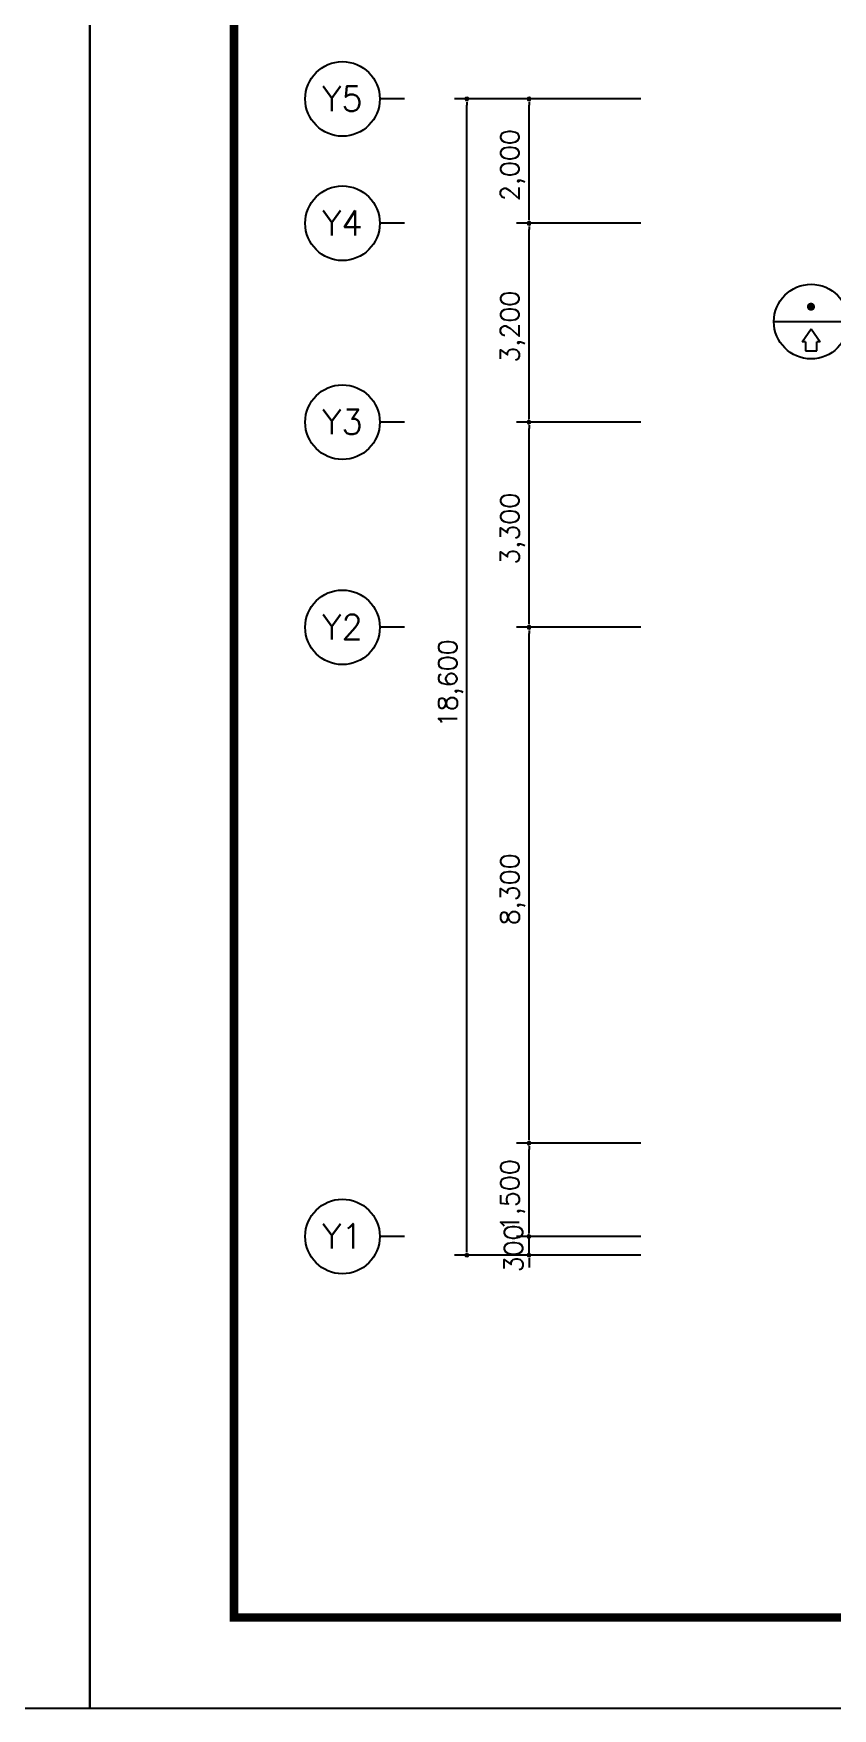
# Model space of a CAD drawing. Header units: millimetres. Extents: x 83956 to 461956, y 36707 to 125807.
# Drawn here: x 209048 to 221898, y 36707 to 63654 of the extents above; entities that cross this region are included whole.
import ezdxf
from ezdxf.enums import TextEntityAlignment as Align

# ---------------------------------------------------------------- set-up
doc = ezdxf.new("R2010")
doc.units = ezdxf.units.MM
doc.header["$LTSCALE"] = 100
doc.header["$MEASUREMENT"] = 0
doc.layers.get('0').update_dxf_attribs({"linetype": 'CONTINUOUS'})
doc.layers.get('Defpoints').update_dxf_attribs({"linetype": 'CONTINUOUS'})
for name, color, linetype in [('ARCH', 9, 'CONTINUOUS'), ('FORM', 8, 'CONTINUOUS'), ('SIMBOL', 7, 'CONTINUOUS')]:
    doc.layers.add(name, color=color, linetype=linetype)
doc.styles.add('GHS', font='romans.shx', dxfattribs={"bigfont": 'ghs.shx'})

# ---------------------------------------------------------------- blocks, each defined once
blk = doc.blocks.new('PMC-FORMV')
at = {"layer": 'Defpoints'}
blk.add_lwpolyline([(0, 0), (0, 29700), (42000, 29700), (42000, 0)], close=True, dxfattribs=at)
at = {"layer": 'FORM', "const_width": 90.2}
blk.add_lwpolyline([(1544, 975), (1544, 28725), (40744, 28725), (40744, 975)], close=True, dxfattribs=at)

msp = doc.modelspace()

# ---------------------------------------------------------------- linework, layer by layer
msp.add_lwpolyline([(212272, 79795), (264316, 79795), (264316, 38170), (212272, 38170)], close=True)
at = {"layer": 'ARCH'}
for p, q in [((215017, 62601), (214617, 62601)), ((215017, 60601), (214617, 60601)), ((215017, 57401), (214617, 57401)), ((215017, 54101), (214617, 54101)), ((215017, 44301), (214617, 44301))]:
    msp.add_line(p, q, dxfattribs=at)
at = {"layer": 'ARCH', "ltscale": 2}
for p, q in [((218817, 62601), (215817, 62601)), ((218817, 62601), (216817, 62601)), ((216017, 44101), (216017, 62501)), ((217017, 60701), (217017, 62501)), ((218817, 60601), (216817, 60601)), ((218817, 60601), (216817, 60601)), ((217017, 57501), (217017, 60501)), ((218817, 57401), (216817, 57401)), ((218817, 57401), (216817, 57401)), ((217017, 54201), (217017, 57301)), ((218817, 54101), (216817, 54101)), ((218817, 54101), (216817, 54101)), ((217017, 45901), (217017, 54001)), ((218817, 45801), (216817, 45801)), ((218817, 45801), (216817, 45801)), ((217017, 44401), (217017, 45701)), ((217017, 44401), (217017, 44501)), ((218817, 44301), (216817, 44301)), ((218817, 44301), (216817, 44301)), ((217017, 44001), (217017, 44301)), ((218817, 44001), (215817, 44001)), ((218817, 44001), (216817, 44001)), ((217017, 43901), (217017, 43801))]:
    msp.add_line(p, q, dxfattribs=at)
at = {"layer": 'ARCH', "linetype": 'ByBlock', "lineweight": -2}
for p, q in [((216017, 62551), (216017, 62501)), ((217017, 62551), (217017, 62501)), ((217017, 60651), (217017, 60701)), ((217017, 60551), (217017, 60501)), ((217017, 57451), (217017, 57501)), ((217017, 57351), (217017, 57301)), ((217017, 54151), (217017, 54201)), ((217017, 54051), (217017, 54001)), ((217017, 45851), (217017, 45901)), ((217017, 45751), (217017, 45701)), ((217017, 44351), (217017, 44401)), ((217017, 44351), (217017, 44401)), ((216017, 44051), (216017, 44101)), ((217017, 43951), (217017, 43901))]:
    msp.add_line(p, q, dxfattribs=at)
at = {"layer": 'ARCH'}
for centre in [(214017, 62601), (214017, 60601), (214017, 57401), (214017, 54101), (214017, 44301)]:
    msp.add_circle(centre, 600, dxfattribs=at)
at = {"layer": 'ARCH', "linetype": 'ByBlock'}
for centre, start, end in [((216017, 62601), 90, 270), ((216017, 62601), 270, 90), ((217017, 62601), 90, 270), ((217017, 62601), 270, 90), ((217017, 60601), 90, 270), ((217017, 60601), 90, 270), ((217017, 60601), 270, 90), ((217017, 60601), 270, 90), ((217017, 57401), 90, 270), ((217017, 57401), 90, 270), ((217017, 57401), 270, 90), ((217017, 57401), 270, 90), ((217017, 54101), 90, 270), ((217017, 54101), 90, 270), ((217017, 54101), 270, 90), ((217017, 54101), 270, 90), ((217017, 45801), 90, 270), ((217017, 45801), 90, 270), ((217017, 45801), 270, 90), ((217017, 45801), 270, 90), ((217017, 44301), 90, 270), ((217017, 44301), 90, 270), ((217017, 44301), 270, 90), ((217017, 44301), 270, 90), ((216017, 44001), 90, 270), ((216017, 44001), 270, 90), ((217017, 44001), 90, 270), ((217017, 44001), 270, 90)]:
    msp.add_arc(centre, 25, start, end, dxfattribs=at)
at = {"layer": 'SIMBOL', "color": 1}
msp.add_line((220955, 59019), (222155, 59019), dxfattribs=at)
at = {"layer": 'SIMBOL', "color": 2}
for p, q in [((221410, 58696), (221555, 58905)), ((221555, 58905), (221701, 58696)), ((221465, 58696), (221410, 58696)), ((221465, 58696), (221465, 58550)), ((221465, 58550), (221646, 58550)), ((221701, 58696), (221646, 58696)), ((221646, 58550), (221646, 58696))]:
    msp.add_line(p, q, dxfattribs=at)
at = {"layer": 'SIMBOL', "color": 2, "const_width": 65}
msp.add_lwpolyline([(221552, 59291, 1), (221552, 59226, 1)], format="xyb", close=True, dxfattribs=at)
at = {"layer": 'SIMBOL', "color": 2}
msp.add_circle((221555, 59019), 600, dxfattribs=at)

# ---------------------------------------------------------------- block references
at = {"layer": 'FORM', "xscale": 1.5, "yscale": 1.5, "zscale": 1.5}
for p in [(146956, 36707), (209956, 36707)]:
    msp.add_blockref('PMC-FORMV', p, dxfattribs=at)

# ---------------------------------------------------------------- texts
at = {"layer": 'ARCH', "style": 'GHS'}
for s, p in [('Y5', (214017, 62606)), ('Y4', (214017, 60606)), ('Y3', (214017, 57406)), ('Y2', (214017, 54106)), ('Y1', (214017, 44306))]:
    msp.add_text(s, height=400, dxfattribs=at).set_placement(p, align=Align.MIDDLE)
for s, p in [('2,000', (216859, 60958)), ('3,200', (216859, 58358)), ('3,300', (216859, 55108)), ('18,600', (215859, 52494)), ('8,300', (216859, 49308)), ('1,500', (216859, 44387)), ('300', (216917, 43723))]:
    msp.add_text(s, height=300, rotation=90, dxfattribs=at).set_placement(p)

doc.saveas('drawing.dxf')
